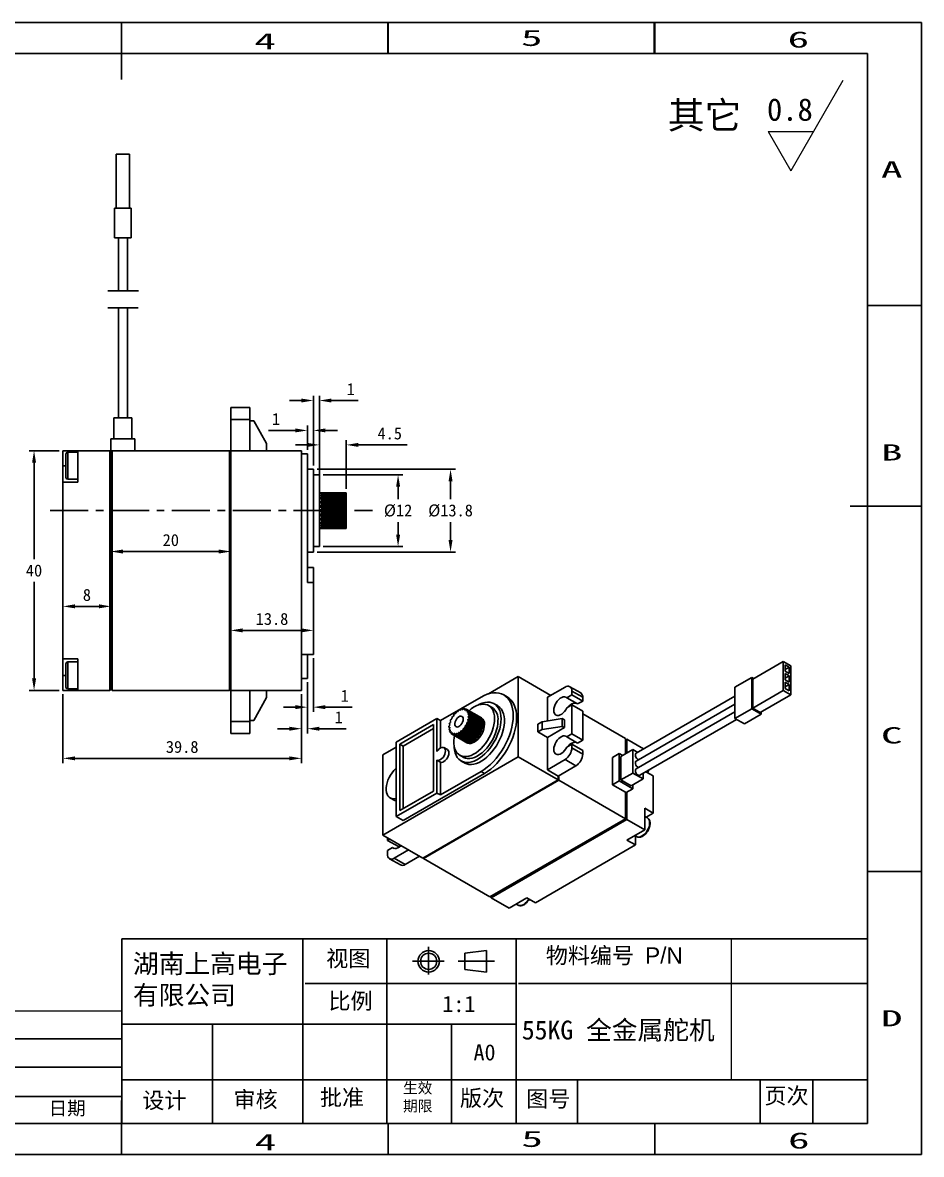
# Model space of a CAD drawing. Header units: millimetres. Extents: x 459 to 727, y 29 to 218.
# Drawn here: x 576.5 to 726.5, y 28.8 to 217.6 of the extents above; entities that cross this region are included whole.
import ezdxf
from ezdxf.enums import TextEntityAlignment as Align

# ---------------------------------------------------------------- set-up
doc = ezdxf.new("R2010")
doc.units = ezdxf.units.MM
doc.header["$PDSIZE"] = -1
doc.linetypes.add('ACAD_ISO04W100', pattern=[30.5, 24, -3, 0.5, -3])
doc.linetypes.add('CENTER', pattern=[10.16, 6.35, -1.27, 1.27, -1.27])
for name, color, linetype in [('中心线', 6, 'CENTER'), ('标注', 5, 'Continuous'), ('细实线', 5, 'Continuous')]:
    doc.layers.add(name, color=color, linetype=linetype)
doc.styles.add('style1', font='', dxfattribs={"height": 3.5})
doc.styles.get('style1').set_extended_font_data('FangSong_GB2312')
doc.dimstyles.new('副本 Standard', dxfattribs={"dimtxt": 2, "dimasz": 2, "dimexe": 0.8, "dimexo": 0.625, "dimgap": 0.9, "dimtad": 1, "dimtih": 1, "dimtoh": 1, "dimdsep": 46, "dimtxsty": 'Standard', "dimcen": 0.09, "dimclrd": 5, "dimclre": 5, "dimadec": 3, "dimazin": 2, "dimtfac": 1, "dimtdec": 4, "dimtofl": 0, "dimtmove": 0, "dimatfit": 3, "dimfxl": 0, "dimtolj": 1, "dimtzin": 0, "dimarcsym": 0})

# ---------------------------------------------------------------- blocks, each defined once
blk = doc.blocks.new('*D88')
at = {"layer": 'Defpoints', "color": 0}
for p in [(583.21, 146.2), (578.38, 106.2), (583.21, 106.2)]:
    blk.add_point(p, dxfattribs=at)
at = {"layer": '标注', "color": 5, "lineweight": -2}
for p, q in [((582.58, 146.2), (577.58, 146.2)), ((578.38, 144.2), (578.38, 128.1)), ((578.38, 108.2), (578.38, 124.3)), ((582.58, 106.2), (577.58, 106.2))]:
    blk.add_line(p, q, dxfattribs=at)
at = {"layer": '标注', "color": 5}
for points in [[(578.05, 144.2), (578.72, 144.2), (578.38, 146.2)], [(578.05, 108.2), (578.72, 108.2), (578.38, 106.2)]]:
    blk.add_solid(points, dxfattribs=at)
at = {"layer": '标注', "color": 0, "insert": (578.38, 126.2), "char_height": 2, "attachment_point": 5}
blk.add_mtext('\\A1;40', dxfattribs=at)
blk = doc.blocks.new('*D89')
at = {"layer": 'Defpoints', "color": 0}
for p in [(583.21, 106.2), (623.01, 106.2), (583.21, 94.87)]:
    blk.add_point(p, dxfattribs=at)
at = {"layer": '标注', "color": 5, "lineweight": -2}
for p, q in [((583.21, 105.58), (583.21, 94.07)), ((623.01, 105.58), (623.01, 94.07)), ((621.01, 94.87), (585.21, 94.87))]:
    blk.add_line(p, q, dxfattribs=at)
at = {"layer": '标注', "color": 5}
for points in [[(585.21, 95.2), (585.21, 94.54), (583.21, 94.87)], [(621.01, 95.2), (621.01, 94.54), (623.01, 94.87)]]:
    blk.add_solid(points, dxfattribs=at)
at = {"layer": '标注', "color": 0, "insert": (603.11, 96.77), "char_height": 2, "attachment_point": 5}
blk.add_mtext('\\A1;39.8', dxfattribs=at)
blk = doc.blocks.new('*D90')
at = {"layer": 'Defpoints', "color": 0}
for p in [(624.01, 108.2), (623.01, 106.2), (623.01, 99.82)]:
    blk.add_point(p, dxfattribs=at)
at = {"layer": '标注', "color": 5, "lineweight": -2}
for p, q in [((624.01, 107.58), (624.01, 99.02)), ((623.01, 105.58), (623.01, 99.02)), ((621.01, 99.82), (619.01, 99.82)), ((626.01, 99.82), (630.47, 99.82))]:
    blk.add_line(p, q, dxfattribs=at)
at = {"layer": '标注', "color": 5}
for points in [[(621.01, 100.15), (621.01, 99.48), (623.01, 99.82)], [(626.01, 100.15), (626.01, 99.48), (624.01, 99.82)]]:
    blk.add_solid(points, dxfattribs=at)
at = {"layer": '标注', "color": 0, "insert": (629.24, 101.72), "char_height": 2, "attachment_point": 5}
blk.add_mtext('\\A1;1', dxfattribs=at)
blk = doc.blocks.new('*D91')
at = {"layer": 'Defpoints', "color": 0}
for p in [(625.01, 112.2), (624.01, 108.2), (624.01, 103.41)]:
    blk.add_point(p, dxfattribs=at)
at = {"layer": '标注', "color": 5, "lineweight": -2}
for p, q in [((625.01, 111.58), (625.01, 102.61)), ((624.01, 107.58), (624.01, 102.61)), ((622.01, 103.41), (620.01, 103.41)), ((627.01, 103.41), (631.47, 103.41))]:
    blk.add_line(p, q, dxfattribs=at)
at = {"layer": '标注', "color": 5}
for points in [[(622.01, 103.75), (622.01, 103.08), (624.01, 103.41)], [(627.01, 103.75), (627.01, 103.08), (625.01, 103.41)]]:
    blk.add_solid(points, dxfattribs=at)
at = {"layer": '标注', "color": 0, "insert": (630.24, 105.31), "char_height": 2, "attachment_point": 5}
blk.add_mtext('\\A1;1', dxfattribs=at)
blk = doc.blocks.new('*D92')
at = {"layer": 'Defpoints', "color": 0}
for p in [(625.01, 143.1), (625.01, 129.3), (647.91, 129.3)]:
    blk.add_point(p, dxfattribs=at)
at = {"layer": '标注', "color": 5, "lineweight": -2}
for p, q in [((625.63, 143.1), (648.71, 143.1)), ((647.91, 141.1), (647.91, 138.1)), ((647.91, 131.3), (647.91, 134.3)), ((625.63, 129.3), (648.71, 129.3))]:
    blk.add_line(p, q, dxfattribs=at)
at = {"layer": '标注', "color": 5}
for points in [[(647.58, 141.1), (648.24, 141.1), (647.91, 143.1)], [(647.58, 131.3), (648.24, 131.3), (647.91, 129.3)]]:
    blk.add_solid(points, dxfattribs=at)
at = {"layer": '标注', "color": 0, "insert": (647.91, 136.2), "char_height": 2, "attachment_point": 5}
blk.add_mtext('\\A1;%%C13.8', dxfattribs=at)
blk = doc.blocks.new('*D93')
at = {"layer": 'Defpoints', "color": 0}
for p in [(626.01, 142.2), (626.01, 130.2), (639.15, 130.2)]:
    blk.add_point(p, dxfattribs=at)
at = {"layer": '标注', "color": 5, "lineweight": -2}
for p, q in [((626.63, 142.2), (639.95, 142.2)), ((639.15, 140.2), (639.15, 138.1)), ((639.15, 132.2), (639.15, 134.3)), ((626.63, 130.2), (639.95, 130.2))]:
    blk.add_line(p, q, dxfattribs=at)
at = {"layer": '标注', "color": 5}
for points in [[(638.82, 140.2), (639.49, 140.2), (639.15, 142.2)], [(638.82, 132.2), (639.49, 132.2), (639.15, 130.2)]]:
    blk.add_solid(points, dxfattribs=at)
at = {"layer": '标注', "color": 0, "insert": (639.15, 136.2), "char_height": 2, "attachment_point": 5}
blk.add_mtext('\\A1;%%C12', dxfattribs=at)
blk = doc.blocks.new('*D94')
at = {"layer": 'Defpoints', "color": 0}
for p in [(624.01, 149.59), (624.01, 145.7), (625.01, 143.1)]:
    blk.add_point(p, dxfattribs=at)
at = {"layer": '标注', "color": 5, "lineweight": -2}
for p, q in [((622.01, 149.59), (617.54, 149.59)), ((624.01, 146.33), (624.01, 150.39)), ((625.01, 143.73), (625.01, 150.39)), ((627.01, 149.59), (629.01, 149.59))]:
    blk.add_line(p, q, dxfattribs=at)
at = {"layer": '标注', "color": 5}
for points in [[(622.01, 149.92), (622.01, 149.26), (624.01, 149.59)], [(627.01, 149.92), (627.01, 149.26), (625.01, 149.59)]]:
    blk.add_solid(points, dxfattribs=at)
at = {"layer": '标注', "color": 0, "insert": (618.77, 151.49), "char_height": 2, "attachment_point": 5}
blk.add_mtext('\\A1;1', dxfattribs=at)
blk = doc.blocks.new('*D95')
at = {"layer": 'Defpoints', "color": 0}
for p in [(625.01, 154.58), (625.01, 143.1), (626.01, 142.2)]:
    blk.add_point(p, dxfattribs=at)
at = {"layer": '标注', "color": 5, "lineweight": -2}
for p, q in [((625.01, 143.73), (625.01, 155.38)), ((626.01, 142.83), (626.01, 155.38)), ((623.01, 154.58), (621.01, 154.58)), ((628.01, 154.58), (632.47, 154.58))]:
    blk.add_line(p, q, dxfattribs=at)
at = {"layer": '标注', "color": 5}
for points in [[(623.01, 154.91), (623.01, 154.25), (625.01, 154.58)], [(628.01, 154.91), (628.01, 154.25), (626.01, 154.58)]]:
    blk.add_solid(points, dxfattribs=at)
at = {"layer": '标注', "color": 0, "insert": (631.24, 156.48), "char_height": 2, "attachment_point": 5}
blk.add_mtext('\\A1;1', dxfattribs=at)
blk = doc.blocks.new('*D96')
at = {"layer": 'Defpoints', "color": 0}
for p in [(626.01, 147.18), (626.01, 139.2), (630.51, 139.2)]:
    blk.add_point(p, dxfattribs=at)
at = {"layer": '标注', "color": 5, "lineweight": -2}
for p, q in [((626.01, 139.83), (626.01, 147.98)), ((630.51, 139.83), (630.51, 147.98)), ((624.01, 147.18), (622.01, 147.18)), ((632.51, 147.18), (640.66, 147.18))]:
    blk.add_line(p, q, dxfattribs=at)
at = {"layer": '标注', "color": 5}
for points in [[(624.01, 147.51), (624.01, 146.84), (626.01, 147.18)], [(632.51, 147.51), (632.51, 146.84), (630.51, 147.18)]]:
    blk.add_solid(points, dxfattribs=at)
at = {"layer": '标注', "color": 0, "insert": (637.76, 149.08), "char_height": 2, "attachment_point": 5}
blk.add_mtext('\\A1;4.5', dxfattribs=at)
blk = doc.blocks.new('*D97')
at = {"layer": 'Defpoints', "color": 0}
for p in [(583.21, 120.89), (591.21, 120.89), (591.21, 120.23)]:
    blk.add_point(p, dxfattribs=at)
at = {"layer": '标注', "color": 5, "lineweight": -2}
for p, q in [((583.21, 120.26), (583.21, 119.43)), ((585.21, 120.23), (589.21, 120.23)), ((591.21, 120.26), (591.21, 119.43))]:
    blk.add_line(p, q, dxfattribs=at)
at = {"layer": '标注', "color": 5}
for points in [[(585.21, 120.57), (585.21, 119.9), (583.21, 120.23)], [(589.21, 120.57), (589.21, 119.9), (591.21, 120.23)]]:
    blk.add_solid(points, dxfattribs=at)
at = {"layer": '标注', "color": 0, "insert": (587.21, 122.13), "char_height": 2, "attachment_point": 5}
blk.add_mtext('\\A1;8', dxfattribs=at)
blk = doc.blocks.new('*D98')
at = {"layer": 'Defpoints', "color": 0}
for p in [(591.21, 131), (611.21, 131), (611.21, 129.38)]:
    blk.add_point(p, dxfattribs=at)
at = {"layer": '标注', "color": 5, "lineweight": -2}
for p, q in [((591.21, 130.38), (591.21, 128.58)), ((611.21, 130.38), (611.21, 128.58)), ((593.21, 129.38), (609.21, 129.38))]:
    blk.add_line(p, q, dxfattribs=at)
at = {"layer": '标注', "color": 5}
for points in [[(593.21, 129.72), (593.21, 129.05), (591.21, 129.38)], [(609.21, 129.72), (609.21, 129.05), (611.21, 129.38)]]:
    blk.add_solid(points, dxfattribs=at)
at = {"layer": '标注', "color": 0, "insert": (601.21, 131.28), "char_height": 2, "attachment_point": 5}
blk.add_mtext('\\A1;20', dxfattribs=at)
blk = doc.blocks.new('*D99')
at = {"layer": 'Defpoints', "color": 0}
for p in [(611.21, 119.49), (625.01, 119.49), (611.21, 116.22)]:
    blk.add_point(p, dxfattribs=at)
at = {"layer": '标注', "color": 5, "lineweight": -2}
for p, q in [((611.21, 118.87), (611.21, 115.42)), ((625.01, 118.87), (625.01, 115.42)), ((623.01, 116.22), (613.21, 116.22))]:
    blk.add_line(p, q, dxfattribs=at)
at = {"layer": '标注', "color": 5}
for points in [[(613.21, 116.56), (613.21, 115.89), (611.21, 116.22)], [(623.01, 116.56), (623.01, 115.89), (625.01, 116.22)]]:
    blk.add_solid(points, dxfattribs=at)
at = {"layer": '标注', "color": 0, "insert": (618.11, 118.12), "char_height": 2, "attachment_point": 5}
blk.add_mtext('\\A1;13.8', dxfattribs=at)

msp = doc.modelspace()

# ---------------------------------------------------------------- linework, layer by layer
at = {"color": 5, "linetype": 'Continuous'}
for p, q in [((459.429, 217.635), (726.51, 217.635)), ((592.97, 217.635), (592.97, 208.152)), ((637.414, 212.502), (637.414, 217.635)), ((637.483, 217.635), (637.483, 212.502)), ((681.928, 212.502), (681.928, 217.635)), ((681.997, 217.635), (681.997, 212.502)), ((726.51, 28.79), (726.51, 217.635)), ((726.51, 170.424), (717.518, 170.424)), ((726.51, 136.968), (714.65, 136.968)), ((726.51, 76.001), (717.518, 76.001)), ((593.039, 64.761), (631.697, 64.761)), ((623.254, 64.761), (623.254, 33.923)), ((631.697, 64.761), (717.518, 64.761)), ((637.282, 64.761), (637.282, 33.923)), ((658.865, 64.761), (658.865, 58.962)), ((658.865, 59.365), (658.865, 48.76)), ((623.635, 57.301), (658.865, 57.301)), ((659.245, 57.301), (717.518, 57.301)), ((593.039, 50.512), (658.865, 50.512)), ((608.146, 50.512), (608.146, 33.923)), ((648.074, 50.512), (648.074, 33.923)), ((465.905, 48.066), (592.927, 48.066)), ((658.865, 48.76), (658.865, 33.923)), ((465.905, 43.352), (592.927, 43.352)), ((593.039, 41.224), (717.518, 41.224)), ((669.091, 41.224), (669.091, 33.923)), ((699.587, 41.224), (699.587, 33.923)), ((708.402, 41.224), (708.402, 33.923)), ((466.016, 38.466), (592.927, 38.466)), ((592.97, 28.79), (592.97, 37.783)), ((637.483, 28.79), (637.483, 33.923)), ((681.997, 28.79), (681.997, 33.923)), ((459.429, 28.79), (726.51, 28.79))]:
    msp.add_line(p, q, dxfattribs=at)
at = {"color": 7, "linetype": 'Continuous'}
for p, q in [((466.016, 212.502), (717.518, 212.502)), ((717.518, 37.783), (717.518, 212.502)), ((593.039, 64.761), (593.039, 33.923)), ((717.518, 64.761), (717.518, 33.923)), ((717.518, 64.761), (717.518, 33.923)), ((650.292, 62.356), (653.905, 62.797)), ((650.292, 62.356), (653.905, 62.797)), ((650.292, 59.658), (650.292, 62.356)), ((653.905, 59.208), (653.905, 62.797)), ((650.292, 59.658), (653.905, 59.208)), ((466.016, 33.923), (717.518, 33.923))]:
    msp.add_line(p, q, dxfattribs=at)
at = {"color": 7, "linetype": 'Continuous', "lineweight": 25}
for p, q in [((592.106, 195.701), (592.106, 186.701)), ((594.306, 195.701), (592.106, 195.701)), ((594.306, 195.701), (594.306, 186.701)), ((591.806, 186.701), (591.806, 181.701)), ((594.606, 186.701), (591.806, 186.701)), ((594.606, 186.701), (594.606, 181.701)), ((594.606, 181.701), (591.806, 181.701)), ((592.456, 172.872), (592.456, 181.701)), ((593.956, 181.701), (593.956, 172.872)), ((592.456, 151.701), (592.456, 170.019)), ((593.956, 170.019), (593.956, 151.701)), ((614.406, 153.401), (611.206, 153.401)), ((611.206, 153.401), (611.206, 151.401)), ((614.406, 151.401), (614.406, 153.401)), ((594.706, 151.701), (591.706, 151.701)), ((591.706, 151.701), (591.706, 148.201)), ((594.706, 151.701), (594.706, 148.201)), ((611.206, 151.401), (614.406, 151.401)), ((611.206, 146.201), (611.206, 151.401)), ((614.406, 146.201), (614.406, 151.401)), ((615.062, 151.201), (614.406, 151.201)), ((617.206, 147.394), (615.062, 151.201)), ((595.206, 148.201), (591.206, 148.201)), ((591.206, 148.201), (591.206, 146.201)), ((595.206, 148.201), (595.206, 146.201)), ((617.206, 146.201), (617.206, 147.394)), ((585.706, 146.201), (583.206, 146.201)), ((583.206, 143.701), (583.206, 146.201)), ((583.706, 145.651), (583.706, 141.751)), ((584.006, 145.951), (585.706, 145.951)), ((591.006, 146.201), (585.706, 146.201)), ((585.706, 146.201), (585.706, 140.951)), ((591.006, 146.201), (591.006, 106.201)), ((591.206, 146.001), (591.006, 146.201)), ((591.206, 146.001), (591.406, 146.201)), ((591.406, 146.201), (591.206, 146.201)), ((591.206, 106.401), (591.206, 146.001)), ((591.406, 106.201), (591.406, 146.201)), ((611.006, 146.201), (591.406, 146.201)), ((611.006, 146.201), (611.006, 106.201)), ((611.206, 146.001), (611.006, 146.201)), ((623.006, 146.201), (611.206, 146.201)), ((611.206, 106.201), (611.206, 146.201)), ((623.006, 106.201), (623.006, 146.201)), ((623.006, 145.701), (624.006, 145.701)), ((624.006, 136.201), (624.006, 145.701)), ((583.206, 140.951), (583.206, 143.701)), ((624.006, 143.101), (625.006, 143.101)), ((625.006, 129.301), (625.006, 143.101)), ((625.006, 142.201), (626.006, 142.201)), ((626.006, 130.201), (626.006, 142.201)), ((585.706, 140.951), (583.206, 140.951)), ((583.206, 111.451), (583.206, 140.951)), ((585.706, 141.451), (584.006, 141.451)), ((626.006, 139.201), (626.306, 139.201)), ((626.306, 139.168), (626.306, 139.201)), ((626.306, 139.2), (630.506, 139.2)), ((626.306, 139.168), (630.506, 139.168)), ((626.306, 138.964), (626.306, 139.123)), ((626.306, 139.123), (630.506, 139.123)), ((626.306, 138.964), (630.506, 138.964)), ((626.306, 138.587), (626.306, 138.862)), ((626.306, 138.862), (630.506, 138.862)), ((626.306, 138.587), (630.506, 138.587)), ((626.306, 138.06), (626.306, 138.434)), ((626.306, 138.434), (630.506, 138.434)), ((626.306, 138.159), (630.506, 138.159)), ((626.306, 138.06), (630.506, 138.06)), ((626.306, 137.416), (626.306, 137.866)), ((626.306, 137.866), (630.506, 137.866)), ((630.506, 139.2), (630.506, 139.168)), ((630.506, 139.123), (630.506, 139.168)), ((630.506, 139.123), (630.506, 138.964)), ((630.506, 138.862), (630.506, 138.964)), ((630.506, 138.862), (630.506, 138.587)), ((630.506, 138.434), (630.506, 138.587)), ((630.506, 138.434), (630.506, 138.159)), ((630.506, 138.159), (630.506, 138.06)), ((630.506, 137.866), (630.506, 138.06)), ((630.506, 137.866), (630.506, 137.617)), ((623.006, 136.201), (624.006, 136.201)), ((624.006, 124.201), (624.006, 136.201)), ((626.306, 137.617), (630.506, 137.617)), ((626.306, 137.433), (630.506, 137.433)), ((626.306, 137.416), (630.506, 137.416)), ((626.306, 136.696), (626.306, 137.193)), ((626.306, 137.193), (630.506, 137.193)), ((626.306, 136.986), (630.506, 136.986)), ((626.306, 136.782), (630.506, 136.782)), ((626.306, 136.696), (630.506, 136.696)), ((626.306, 135.944), (626.306, 136.458)), ((626.306, 136.458), (630.506, 136.458)), ((626.306, 136.306), (630.506, 136.306)), ((626.306, 136.096), (630.506, 136.096)), ((630.506, 137.617), (630.506, 137.433)), ((630.506, 137.433), (630.506, 137.416)), ((630.506, 137.193), (630.506, 137.416)), ((630.506, 137.193), (630.506, 136.986)), ((630.506, 136.986), (630.506, 136.782)), ((630.506, 136.782), (630.506, 136.696)), ((630.506, 136.458), (630.506, 136.696)), ((630.506, 136.458), (630.506, 136.306)), ((630.506, 136.306), (630.506, 136.096)), ((630.506, 136.096), (630.506, 135.944)), ((626.306, 135.944), (630.506, 135.944)), ((626.306, 135.209), (626.306, 135.706)), ((626.306, 135.706), (630.506, 135.706)), ((626.306, 135.62), (630.506, 135.62)), ((626.306, 135.416), (630.506, 135.416)), ((626.306, 135.209), (630.506, 135.209)), ((626.306, 134.536), (626.306, 134.986)), ((626.306, 134.986), (630.506, 134.986)), ((626.306, 134.969), (630.506, 134.969)), ((626.306, 134.785), (630.506, 134.785)), ((626.306, 134.536), (630.506, 134.536)), ((626.306, 133.968), (626.306, 134.342)), ((626.306, 134.342), (630.506, 134.342)), ((626.306, 134.243), (630.506, 134.243)), ((630.506, 135.706), (630.506, 135.944)), ((630.506, 135.706), (630.506, 135.62)), ((630.506, 135.62), (630.506, 135.416)), ((630.506, 135.416), (630.506, 135.209)), ((630.506, 134.986), (630.506, 135.209)), ((630.506, 134.986), (630.506, 134.969)), ((630.506, 134.969), (630.506, 134.785)), ((630.506, 134.785), (630.506, 134.536)), ((630.506, 134.342), (630.506, 134.536)), ((630.506, 134.342), (630.506, 134.243)), ((630.506, 134.243), (630.506, 133.968)), ((626.306, 133.201), (626.006, 133.201)), ((626.306, 133.968), (630.506, 133.968)), ((626.306, 133.54), (626.306, 133.815)), ((626.306, 133.815), (630.506, 133.815)), ((626.306, 133.54), (630.506, 133.54)), ((626.306, 133.279), (626.306, 133.438)), ((626.306, 133.438), (630.506, 133.438)), ((626.306, 133.279), (630.506, 133.279)), ((626.306, 133.201), (626.306, 133.234)), ((626.306, 133.234), (630.506, 133.234)), ((626.306, 133.202), (630.506, 133.202)), ((630.506, 133.815), (630.506, 133.968)), ((630.506, 133.815), (630.506, 133.54)), ((630.506, 133.438), (630.506, 133.54)), ((630.506, 133.438), (630.506, 133.279)), ((630.506, 133.234), (630.506, 133.279)), ((630.506, 133.234), (630.506, 133.202)), ((625.006, 129.301), (624.006, 129.301)), ((626.006, 130.201), (625.006, 130.201)), ((624.006, 126.701), (625.006, 126.701)), ((625.006, 124.201), (625.006, 126.701)), ((625.006, 124.201), (624.006, 124.201)), ((625.006, 112.201), (625.006, 124.201)), ((585.706, 111.451), (583.206, 111.451)), ((583.206, 108.701), (583.206, 111.451)), ((585.706, 111.451), (585.706, 106.201)), ((623.006, 112.201), (625.006, 112.201)), ((624.006, 108.201), (624.006, 112.201)), ((583.706, 110.651), (583.706, 106.751)), ((584.006, 110.951), (585.706, 110.951)), ((703.46, 111.03), (698.369, 108.091)), ((703.46, 111.03), (703.46, 106.196)), ((704.705, 110.312), (703.46, 111.03)), ((704.422, 110.083), (703.749, 110.472)), ((703.749, 110.472), (703.749, 109.426)), ((704.422, 110.083), (703.749, 109.694)), ((704.422, 109.038), (704.422, 110.083)), ((704.705, 105.478), (704.705, 110.312)), ((583.206, 106.201), (583.206, 108.701)), ((624.006, 108.201), (623.006, 108.201)), ((659.224, 108.516), (654.225, 105.631)), ((659.224, 108.516), (664.654, 105.381)), ((659.224, 95.125), (659.224, 108.516)), ((698.199, 108.385), (695.371, 106.752)), ((698.539, 108.189), (698.199, 108.385)), ((698.199, 108.385), (698.199, 103.159)), ((698.369, 108.091), (698.369, 103.257)), ((703.749, 109.426), (704.422, 109.038)), ((704.422, 108.646), (703.749, 109.034)), ((703.749, 109.034), (703.749, 107.989)), ((704.422, 108.646), (703.749, 108.257)), ((703.749, 107.989), (704.422, 107.601)), ((704.422, 107.601), (704.422, 108.646)), ((585.706, 106.201), (583.206, 106.201)), ((585.706, 106.451), (584.006, 106.451)), ((591.006, 106.201), (585.706, 106.201)), ((591.006, 106.201), (591.206, 106.401)), ((591.206, 106.401), (591.406, 106.201)), ((611.006, 106.201), (591.406, 106.201)), ((611.206, 106.401), (611.006, 106.201)), ((623.006, 106.201), (611.206, 106.201)), ((611.206, 101.001), (611.206, 106.201)), ((614.406, 101.001), (614.406, 106.201)), ((617.206, 105.008), (617.206, 106.201)), ((667.03, 106.753), (664.089, 105.054)), ((669.64, 105.787), (667.83, 106.832)), ((668.161, 105.479), (668.161, 106.099)), ((669.972, 105.054), (668.161, 106.099)), ((695.371, 106.752), (695.371, 101.526)), ((703.46, 106.196), (698.369, 103.257)), ((703.46, 106.196), (704.705, 105.478)), ((704.422, 107.209), (703.749, 107.597)), ((703.749, 107.597), (703.749, 106.552)), ((704.422, 107.209), (703.749, 106.82)), ((703.749, 106.552), (704.422, 106.163)), ((704.422, 106.163), (704.422, 107.209)), ((615.062, 101.201), (617.206, 105.008)), ((653.001, 105.087), (646.213, 101.168)), ((655.761, 103.662), (655.195, 103.989)), ((657.367, 105.137), (656.801, 105.463)), ((664.089, 105.054), (664.089, 101.116)), ((667.32, 104.993), (668.161, 105.479)), ((667.32, 104.993), (669.13, 103.948)), ((668.161, 105.479), (669.972, 104.434)), ((669.13, 103.948), (669.972, 104.434)), ((669.972, 104.434), (669.972, 105.054)), ((695.371, 105.224), (678.892, 95.711)), ((695.371, 103.918), (678.892, 94.405)), ((704.705, 105.478), (699.614, 102.539)), ((648.459, 101.997), (648.448, 102.176)), ((648.567, 102.321), (648.697, 102.285)), ((648.807, 102.4), (648.837, 102.6)), ((649.09, 102.645), (648.968, 102.715)), ((648.968, 102.715), (649.07, 102.63)), ((649.188, 102.715), (649.256, 102.923)), ((649.548, 102.911), (649.392, 103.001)), ((649.392, 103.001), (649.46, 102.872)), ((649.578, 102.923), (649.68, 103.126)), ((649.988, 103.061), (649.812, 103.163)), ((649.812, 103.163), (649.841, 102.997)), ((649.952, 103.01), (650.082, 103.195)), ((650.201, 103.188), (650.19, 102.996)), ((650.39, 103.079), (650.201, 103.188)), ((650.286, 102.971), (650.435, 103.127)), ((650.534, 103.077), (650.484, 102.871)), ((650.574, 102.819), (650.484, 102.871)), ((653.07, 101.613), (650.524, 103.083)), ((652.91, 101.705), (650.534, 103.077)), ((650.56, 102.809), (650.72, 102.925)), ((650.792, 102.835), (650.705, 102.628)), ((650.821, 102.561), (650.705, 102.628)), ((653.095, 101.553), (650.72, 102.925)), ((650.756, 102.533), (650.916, 102.603)), ((653.168, 101.463), (650.792, 102.835)), ((650.958, 102.478), (650.84, 102.283)), ((653.216, 100.911), (650.84, 102.283)), ((650.862, 102.161), (651.012, 102.18)), ((651.021, 102.028), (650.879, 101.858)), ((653.292, 101.231), (650.916, 102.603)), ((653.334, 101.106), (650.958, 102.478)), ((653.388, 100.808), (651.012, 102.18)), ((653.397, 100.657), (651.021, 102.028)), ((654.835, 103.365), (654.27, 103.692)), ((668.161, 103.78), (667.32, 103.294)), ((667.731, 103.605), (667.794, 103.568)), ((668.161, 98.946), (668.161, 103.78)), ((668.161, 103.78), (669.972, 102.735)), ((669.972, 97.901), (669.972, 102.735)), ((669.972, 102.311), (677.099, 98.197)), ((695.371, 102.611), (678.892, 93.098)), ((698.199, 103.159), (695.371, 101.526)), ((699.783, 102.245), (696.955, 100.612)), ((698.199, 103.159), (699.783, 102.245)), ((698.369, 103.257), (699.614, 102.539)), ((699.783, 102.245), (699.783, 102.637)), ((614.406, 101.001), (611.206, 101.001)), ((611.206, 101.001), (611.206, 99.001)), ((615.062, 101.201), (614.406, 101.201)), ((614.406, 99.001), (614.406, 101.001)), ((645.647, 101.495), (638.859, 97.576)), ((645.082, 100.515), (639.425, 97.25)), ((645.082, 89.41), (645.082, 100.515)), ((645.647, 96.02), (645.647, 101.495)), ((645.647, 101.495), (646.213, 101.168)), ((646.213, 96.596), (646.213, 101.168)), ((647.636, 100.231), (647.786, 100.385)), ((647.807, 100.524), (647.69, 100.592)), ((647.808, 100.533), (647.69, 100.592)), ((647.732, 100.765), (647.892, 100.88)), ((647.943, 101.033), (647.856, 101.14)), ((647.929, 101.314), (648.088, 101.382)), ((648.164, 101.532), (648.114, 101.679)), ((648.213, 101.844), (648.362, 101.861)), ((650.345, 100.238), (650.376, 100.073)), ((652.721, 98.866), (650.345, 100.238)), ((650.587, 100.425), (650.432, 100.382)), ((652.808, 99.01), (650.432, 100.382)), ((652.963, 99.053), (650.587, 100.425)), ((650.605, 100.723), (650.674, 100.596)), ((652.981, 99.352), (650.605, 100.723)), ((650.83, 100.968), (650.669, 100.876)), ((653.044, 99.505), (650.669, 100.876)), ((653.05, 99.224), (650.674, 100.596)), ((650.784, 101.227), (650.887, 101.144)), ((653.16, 99.855), (650.784, 101.227)), ((650.977, 101.514), (650.821, 101.379)), ((653.197, 100.007), (650.821, 101.379)), ((653.205, 99.597), (650.83, 100.968)), ((650.872, 101.716), (651.003, 101.683)), ((653.255, 100.486), (650.879, 101.858)), ((653.263, 99.772), (650.887, 101.144)), ((653.353, 100.143), (650.977, 101.514)), ((653.378, 100.312), (651.003, 101.683)), ((652.91, 101.705), (652.901, 101.666)), ((653.168, 101.463), (653.114, 101.334)), ((653.353, 100.143), (653.197, 100.007)), ((653.334, 101.106), (653.216, 100.911)), ((653.397, 100.657), (653.255, 100.486)), ((663.18, 100.969), (662.505, 100.58)), ((662.505, 100.58), (662.505, 99.273)), ((663.18, 100.969), (666.546, 101.513)), ((663.18, 99.663), (663.18, 100.969)), ((663.18, 99.663), (666.546, 100.206)), ((666.546, 101.513), (666.546, 100.206)), ((666.546, 101.513), (666.917, 101.298)), ((666.546, 100.206), (666.917, 99.992)), ((666.917, 99.992), (666.917, 101.298)), ((679.492, 92.059), (695.631, 101.376)), ((695.371, 101.526), (696.955, 100.612)), ((611.206, 99.001), (614.406, 99.001)), ((645.082, 99.862), (639.99, 96.923)), ((647.772, 99.986), (647.628, 100.069)), ((647.769, 100.062), (647.628, 100.069)), ((647.646, 99.745), (647.776, 99.929)), ((647.827, 99.651), (647.671, 99.606)), ((647.846, 99.505), (647.671, 99.606)), ((647.761, 99.339), (647.864, 99.541)), ((647.98, 99.324), (647.819, 99.23)), ((648.003, 99.124), (647.819, 99.23)), ((647.974, 99.037), (648.044, 99.245)), ((648.217, 99.103), (648.061, 98.966)), ((650.437, 97.595), (648.061, 98.966)), ((648.303, 99.054), (648.217, 99.103)), ((648.273, 98.859), (648.303, 99.059)), ((650.648, 97.487), (648.273, 98.859)), ((648.523, 99.002), (648.382, 98.83)), ((650.758, 97.459), (648.382, 98.83)), ((648.63, 98.94), (648.523, 99.002)), ((648.637, 98.816), (648.627, 98.996)), ((651.013, 97.444), (648.637, 98.816)), ((648.88, 99.026), (648.763, 98.831)), ((651.139, 97.459), (648.763, 98.831)), ((649.036, 98.936), (648.88, 99.026)), ((649.044, 98.91), (648.995, 99.058)), ((651.42, 97.538), (649.044, 98.91)), ((649.265, 99.175), (649.179, 98.968)), ((651.555, 97.596), (649.179, 98.968)), ((651.641, 97.803), (649.265, 99.175)), ((649.469, 99.135), (649.384, 99.243)), ((651.845, 97.764), (649.469, 99.135)), ((649.653, 99.438), (649.604, 99.233)), ((651.98, 97.861), (649.604, 99.233)), ((652.029, 98.067), (649.653, 99.438)), ((649.885, 99.479), (649.768, 99.539)), ((652.144, 98.167), (649.768, 99.539)), ((652.261, 98.107), (649.885, 99.479)), ((650.021, 99.8), (650.012, 99.609)), ((652.387, 98.238), (650.012, 99.609)), ((652.397, 98.429), (650.021, 99.8)), ((650.266, 99.918), (650.125, 99.927)), ((652.501, 98.555), (650.125, 99.927)), ((652.642, 98.546), (650.266, 99.918)), ((652.752, 98.702), (650.376, 100.073)), ((652.397, 98.429), (652.387, 98.238)), ((652.642, 98.546), (652.501, 98.555)), ((652.721, 98.866), (652.752, 98.702)), ((652.963, 99.053), (652.808, 99.01)), ((652.981, 99.352), (653.05, 99.224)), ((653.205, 99.597), (653.044, 99.505)), ((653.16, 99.855), (653.263, 99.772)), ((662.505, 99.273), (663.18, 99.663)), ((662.505, 99.273), (664.089, 98.359)), ((664.089, 98.359), (666.917, 99.992)), ((664.089, 98.359), (664.089, 92.97)), ((667.32, 98.461), (668.161, 98.946)), ((667.32, 98.461), (669.13, 97.416)), ((668.161, 98.946), (669.972, 97.901)), ((638.859, 96.76), (636.596, 95.454)), ((638.859, 97.576), (638.859, 85.165)), ((639.425, 97.25), (639.425, 86.145)), ((639.425, 97.25), (639.99, 96.923)), ((639.99, 96.923), (639.99, 86.471)), ((647.379, 96.328), (646.813, 96.655)), ((650.447, 97.604), (650.437, 97.595)), ((650.5, 97.554), (650.67, 97.456)), ((650.832, 97.548), (650.758, 97.459)), ((651.246, 97.639), (651.139, 97.459)), ((651.641, 97.803), (651.555, 97.596)), ((652.029, 98.067), (651.98, 97.861)), ((652.261, 98.107), (652.144, 98.167)), ((668.161, 97.248), (667.32, 96.762)), ((668.161, 96.627), (668.161, 97.248)), ((668.161, 97.248), (669.972, 96.203)), ((668.161, 96.627), (669.972, 95.582)), ((669.13, 97.416), (669.972, 97.901)), ((678.344, 96.335), (676.364, 95.192)), ((677.099, 95.616), (677.099, 98.197)), ((677.099, 97.935), (677.326, 98.066)), ((677.099, 97.935), (677.326, 98.066)), ((677.326, 98.066), (677.326, 95.747)), ((677.326, 98.066), (680.149, 96.436)), ((678.344, 96.335), (678.344, 92.415)), ((679.158, 95.864), (678.344, 96.335)), ((636.596, 95.454), (636.596, 82.062)), ((636.596, 82.062), (659.224, 95.125)), ((645.647, 89.084), (645.647, 94.559)), ((645.647, 94.559), (646.213, 94.232)), ((649.47, 95.378), (650.036, 95.051)), ((649.676, 94.427), (650.241, 94.101)), ((659.224, 95.125), (665.899, 91.271)), ((664.089, 92.97), (667.03, 94.668)), ((668.84, 93.623), (667.03, 94.668)), ((669.972, 95.582), (669.972, 96.203)), ((676.081, 95.681), (674.95, 95.028)), ((674.95, 95.028), (674.95, 90.456)), ((676.647, 95.355), (676.081, 95.681)), ((676.081, 95.681), (676.081, 91.109)), ((676.364, 95.192), (676.364, 91.272)), ((646.213, 88.757), (646.213, 94.232)), ((646.213, 88.757), (653.001, 92.676)), ((653.567, 92.349), (653.001, 92.676)), ((664.089, 92.97), (665.899, 91.925)), ((665.899, 91.925), (668.84, 93.623)), ((680.5, 92.641), (681.738, 91.926)), ((639.99, 84.512), (653.567, 92.349)), ((643.271, 78.209), (665.899, 91.271)), ((666.012, 91.206), (643.384, 78.144)), ((665.899, 91.271), (665.899, 91.925)), ((665.899, 91.271), (666.012, 91.206)), ((666.012, 91.99), (666.012, 91.206)), ((666.012, 91.206), (677.099, 84.805)), ((676.081, 91.109), (674.95, 90.456)), ((676.081, 91.109), (678.344, 89.803)), ((678.344, 92.415), (676.364, 91.272)), ((676.364, 91.272), (678.061, 90.293)), ((680.041, 91.435), (678.061, 90.293)), ((678.344, 92.415), (680.041, 91.435)), ((680.041, 91.435), (680.041, 92.376)), ((681.738, 85.72), (681.738, 91.926)), ((638.859, 85.165), (645.647, 89.084)), ((639.425, 86.145), (645.082, 89.41)), ((645.647, 89.084), (646.213, 88.757)), ((674.95, 90.456), (677.099, 89.215)), ((677.099, 84.805), (677.099, 89.215)), ((677.099, 89.215), (677.212, 89.149)), ((678.344, 89.803), (677.212, 89.149)), ((677.326, 89.215), (677.326, 84.675)), ((678.344, 89.803), (678.344, 90.456)), ((637.825, 88.273), (638.39, 87.946)), ((639.99, 84.512), (638.859, 85.165)), ((680.324, 86.537), (681.738, 85.72)), ((680.324, 86.537), (680.324, 82.944)), ((680.771, 84.928), (680.324, 85.186)), ((680.568, 85.045), (681.738, 85.72)), ((654.472, 71.743), (677.099, 84.805)), ((677.326, 84.675), (654.698, 71.612)), ((677.099, 84.805), (677.326, 84.675)), ((677.326, 84.675), (680.324, 82.944)), ((636.596, 82.062), (643.271, 78.209)), ((637.388, 81.605), (637.388, 81.181)), ((637.388, 81.181), (637.755, 81.393)), ((680.324, 82.944), (677.354, 81.23)), ((677.354, 81.23), (678.768, 80.413)), ((678.665, 81.987), (678.971, 81.81)), ((678.768, 80.413), (678.768, 81.927)), ((637.388, 81.181), (639.198, 80.136)), ((638.23, 79.969), (637.388, 79.483)), ((637.388, 79.483), (637.388, 78.862)), ((638.23, 79.969), (638.463, 79.834)), ((638.52, 78.209), (640.895, 79.581)), ((639.198, 80.136), (639.565, 80.348)), ((662.08, 70.78), (678.768, 80.413)), ((637.72, 78.13), (639.53, 77.085)), ((638.52, 78.209), (640.33, 77.164)), ((640.33, 77.164), (642.706, 78.536)), ((643.384, 78.274), (643.384, 78.144)), ((643.384, 78.144), (654.472, 71.743)), ((654.698, 71.612), (654.698, 71.874)), ((654.698, 71.612), (657.696, 69.882)), ((660.666, 71.596), (657.696, 69.882)), ((658.866, 70.557), (659.172, 70.38)), ((660.666, 71.596), (662.08, 70.78))]:
    msp.add_line(p, q, dxfattribs=at)
at = {"color": 8, "linetype": 'Continuous', "lineweight": 25}
for p, q in [((584.006, 141.451), (584.006, 145.951)), ((583.706, 143.701), (583.206, 143.701)), ((584.006, 106.451), (584.006, 110.951)), ((583.706, 108.701), (583.206, 108.701))]:
    msp.add_line(p, q, dxfattribs=at)
at = {"color": 5, "lineweight": 13}
msp.add_line((694.835, 41.224), (694.835, 64.761), dxfattribs=at)
msp.add_line((533.854, 33.923), (592.577, 33.923))
at = {"color": 7, "linetype": 'Continuous', "lineweight": 25, "flags": 128}
for points in [[(653.001, 92.676), (653.528, 93.01), (654.05, 93.4), (654.561, 93.844), (655.058, 94.335), (655.534, 94.871), (655.987, 95.445), (656.41, 96.052), (656.801, 96.687), (657.155, 97.343), (657.469, 98.013), (657.741, 98.692), (657.966, 99.373), (658.144, 100.049), (658.272, 100.714), (658.349, 101.361), (658.375, 101.984), (658.349, 102.577), (658.272, 103.135), (658.144, 103.652), (657.966, 104.122), (657.741, 104.543), (657.469, 104.909), (657.155, 105.216), (656.801, 105.463), (656.41, 105.647), (655.987, 105.765), (655.534, 105.817), (655.058, 105.802), (654.561, 105.72), (654.05, 105.573), (653.528, 105.361), (653.001, 105.087)], [(655.264, 101.494), (655.238, 101.961), (655.161, 102.391), (655.035, 102.777), (654.86, 103.115), (654.64, 103.398), (654.378, 103.623), (654.078, 103.786), (653.745, 103.884), (653.383, 103.916), (652.998, 103.882), (652.596, 103.782), (652.183, 103.618), (651.765, 103.392), (651.349, 103.107), (650.991, 102.813)], [(656.339, 101.461), (656.313, 101.96), (656.237, 102.424), (656.112, 102.845), (655.938, 103.219), (655.719, 103.54), (655.457, 103.806), (655.156, 104.011), (654.819, 104.153), (654.451, 104.231), (654.057, 104.244), (653.642, 104.191), (653.211, 104.073), (652.769, 103.892), (652.488, 103.745)], [(653.567, 92.349), (654.094, 92.683), (654.615, 93.074), (655.127, 93.517), (655.623, 94.009), (656.1, 94.544), (656.552, 95.119), (656.976, 95.726), (657.367, 96.36), (657.721, 97.016), (658.035, 97.687), (658.306, 98.366), (658.532, 99.046), (658.709, 99.722), (658.838, 100.387), (658.915, 101.034), (658.941, 101.657), (658.915, 102.251), (658.838, 102.808), (658.709, 103.325), (658.532, 103.796), (658.306, 104.216), (658.035, 104.582), (657.721, 104.89), (657.367, 105.137), (657.367, 105.137)], [(667.32, 103.294), (667.148, 102.983), (666.941, 102.696), (666.709, 102.449), (666.461, 102.249), (666.209, 102.108), (665.963, 102.029), (665.734, 102.018), (665.531, 102.074), (665.364, 102.195), (665.238, 102.375), (665.161, 102.608), (665.135, 102.882), (665.161, 103.187), (665.238, 103.509), (665.364, 103.834), (665.531, 104.148), (665.734, 104.438), (665.963, 104.692), (666.209, 104.897), (666.461, 105.047), (666.709, 105.133), (666.941, 105.153), (667.148, 105.106), (667.32, 104.993)], [(650.241, 94.101), (650.281, 94.079), (650.618, 93.936), (650.986, 93.858), (651.38, 93.845), (651.795, 93.898), (652.226, 94.016), (652.667, 94.198), (653.113, 94.44), (653.557, 94.741), (653.993, 95.095), (654.417, 95.499), (654.823, 95.947), (655.204, 96.433), (655.557, 96.951), (655.877, 97.494), (656.159, 98.055), (656.4, 98.627), (656.596, 99.202), (656.746, 99.774), (656.847, 100.333), (656.898, 100.874), (656.898, 101.388), (656.847, 101.87), (656.746, 102.313), (656.596, 102.712), (656.4, 103.06), (656.159, 103.354), (655.877, 103.589), (655.761, 103.662)], [(648.592, 98.66), (648.533, 98.329), (648.482, 97.82), (648.482, 97.338), (648.533, 96.888), (648.635, 96.479), (648.786, 96.116), (648.984, 95.805), (649.225, 95.551), (649.507, 95.357), (649.824, 95.226), (650.173, 95.161), (650.547, 95.161), (650.941, 95.229), (651.349, 95.361), (651.765, 95.557), (652.183, 95.813), (652.596, 96.125), (652.998, 96.489), (653.383, 96.899), (653.745, 97.35), (654.078, 97.833), (654.378, 98.342), (654.64, 98.869), (654.86, 99.407), (655.035, 99.946), (655.161, 100.479), (655.238, 100.997), (655.264, 101.494), (655.264, 101.494)], [(648.533, 96.893), (648.539, 96.701), (648.589, 96.219), (648.69, 95.776), (648.84, 95.378), (649.037, 95.03), (649.278, 94.736), (649.56, 94.5), (649.879, 94.326), (650.232, 94.215), (650.614, 94.17), (651.019, 94.19), (651.443, 94.276), (651.88, 94.426), (652.324, 94.638), (652.769, 94.91), (653.211, 95.238), (653.642, 95.618), (654.057, 96.044), (654.451, 96.512), (654.819, 97.015), (655.156, 97.546), (655.457, 98.099), (655.719, 98.667), (655.938, 99.241), (656.112, 99.816), (656.237, 100.382), (656.313, 100.933), (656.339, 101.461)], [(650.031, 101.412), (650.005, 101.617), (649.928, 101.777), (649.807, 101.879), (649.649, 101.917), (649.468, 101.887), (649.276, 101.791), (649.087, 101.637), (648.916, 101.436), (648.776, 101.203), (648.676, 100.955), (648.624, 100.711), (648.624, 100.489), (648.676, 100.304), (648.776, 100.172), (648.916, 100.102), (649.087, 100.098), (649.276, 100.162), (649.468, 100.288), (649.649, 100.467), (649.807, 100.686), (649.928, 100.929), (650.005, 101.177), (650.031, 101.412)], [(650.036, 95.051), (650.073, 95.03), (650.39, 94.899), (650.738, 94.834), (651.112, 94.835), (651.507, 94.902), (651.915, 95.034), (652.331, 95.23), (652.749, 95.486), (653.162, 95.799), (653.563, 96.163), (653.948, 96.573), (654.31, 97.023), (654.644, 97.506), (654.944, 98.016), (655.206, 98.543), (655.426, 99.08), (655.6, 99.619), (655.727, 100.152), (655.804, 100.671), (655.83, 101.167)], [(650.67, 97.456), (650.779, 97.404), (651.021, 97.348), (651.289, 97.358), (651.575, 97.435), (651.87, 97.575), (652.164, 97.775), (652.45, 98.028), (652.718, 98.327), (652.961, 98.663), (653.17, 99.025), (653.339, 99.403), (653.464, 99.785), (653.541, 100.159), (653.567, 100.514)], [(667.32, 96.762), (667.148, 96.45), (666.941, 96.164), (666.709, 95.916), (666.461, 95.717), (666.209, 95.575), (665.963, 95.497), (665.734, 95.486), (665.531, 95.542), (665.364, 95.662), (665.238, 95.843), (665.161, 96.076), (665.135, 96.35), (665.161, 96.655), (665.238, 96.976), (665.364, 97.302), (665.531, 97.616), (665.734, 97.906), (665.963, 98.159), (666.209, 98.365), (666.461, 98.514), (666.709, 98.601), (666.941, 98.621), (667.148, 98.573), (667.32, 98.461)], [(645.647, 94.559), (645.826, 94.52), (646.029, 94.553), (646.244, 94.655), (646.458, 94.819), (646.655, 95.035), (646.824, 95.289), (646.953, 95.564), (647.034, 95.842), (647.061, 96.106), (647.034, 96.337), (646.953, 96.522), (646.824, 96.648), (646.655, 96.707), (646.458, 96.695), (646.244, 96.613), (646.029, 96.466), (645.826, 96.264), (645.647, 96.02)], [(646.213, 94.232), (646.391, 94.194), (646.595, 94.227), (646.81, 94.328), (647.023, 94.492), (647.221, 94.708), (647.39, 94.962), (647.519, 95.237), (647.6, 95.515), (647.627, 95.779), (647.6, 96.011), (647.519, 96.196), (647.39, 96.322), (647.379, 96.328)], [(678.892, 95.711), (678.867, 95.694), (678.794, 95.589), (678.768, 95.436), (678.794, 95.254), (678.867, 95.064), (678.98, 94.89), (679.119, 94.752), (679.266, 94.666), (679.319, 94.651)], [(638.859, 93.247), (638.758, 93.156), (638.443, 92.831), (638.15, 92.467), (637.886, 92.071), (637.656, 91.652), (637.465, 91.219), (637.318, 90.783), (637.219, 90.352), (637.168, 89.937), (637.168, 89.546), (637.219, 89.189), (637.318, 88.873), (637.465, 88.606), (637.656, 88.394), (637.886, 88.24), (638.15, 88.149), (638.443, 88.123), (638.758, 88.162), (638.859, 88.187)], [(678.892, 94.405), (678.867, 94.388), (678.794, 94.283), (678.768, 94.13), (678.794, 93.948), (678.867, 93.758), (678.98, 93.583), (679.119, 93.445), (679.266, 93.36), (679.319, 93.344)], [(678.892, 93.098), (678.867, 93.081), (678.794, 92.976), (678.768, 92.823), (678.794, 92.641), (678.867, 92.451), (678.98, 92.277), (679.119, 92.139), (679.266, 92.054), (679.404, 92.032), (679.492, 92.059)], [(639.629, 80.312), (639.586, 80.27), (639.34, 80.064), (639.088, 79.915), (638.841, 79.828), (638.609, 79.808), (638.402, 79.856), (638.23, 79.969)]]:
    msp.add_lwpolyline(points, dxfattribs=at)
at = {"color": 8, "linetype": 'Continuous', "lineweight": 25, "flags": 128}
for points in [[(680.698, 92.527), (680.837, 92.768), (680.884, 92.862)], [(678.971, 81.81), (679.092, 81.757), (679.311, 81.726), (679.552, 81.762), (679.807, 81.864), (680.064, 82.027), (680.313, 82.246), (680.544, 82.51), (680.748, 82.81), (680.916, 83.132), (681.041, 83.464), (681.118, 83.793), (681.144, 84.104)], [(659.172, 70.38), (659.195, 70.368), (659.399, 70.303), (659.63, 70.306), (659.879, 70.375), (660.137, 70.508), (660.391, 70.7), (660.633, 70.943), (660.851, 71.227), (660.972, 71.419)]]:
    msp.add_lwpolyline(points, dxfattribs=at)
at = {"color": 7, "linetype": 'Continuous'}
for radius in [1.799, 1.349]:
    msp.add_circle((644.261, 61.007), radius, dxfattribs=at)
at = {"color": 7, "linetype": 'Continuous', "lineweight": 25}
for centre, radius, start, end in [((584.006, 145.651), 0.3, 90, 180), ((584.006, 141.751), 0.3, 180, 270), ((584.006, 110.651), 0.3, 90, 180), ((584.006, 106.751), 0.3, 180, 270), ((667.472, 106.211), 0.699, 350.78596, 129.20329), ((669.188, 105.141), 0.789, 353.70115, 54.98667), ((668.76, 102.7), 1.389, 84.36755, 147.26557), ((651.446, 99.786), 3.716, 143.48735, 146.06243), ((651.465, 99.808), 3.836, 139.08115, 141.87372), ((651.069, 100.102), 3.224, 134.55585, 137.38664), ((650.959, 100.304), 3.126, 129.54601, 132.74665), ((650.577, 100.67), 2.472, 124.18349, 127.56302), ((650.454, 101.004), 2.262, 118.01152, 121.98311), ((650.192, 101.338), 1.699, 111.16612, 115.50531), ((650.15, 101.705), 1.496, 103.06882, 108.30013), ((650.028, 101.906), 1.107, 93.95959, 99.73552), ((650.084, 102.201), 0.994, 83.27103, 90.14165), ((650.039, 102.223), 0.788, 71.7142, 78.95532), ((650.123, 102.387), 0.803, 59.14905, 67.07118), ((650.046, 102.258), 0.754, 46.96571, 54.42807), ((649.849, 102.111), 1, 24.96167, 31.13998), ((650.042, 102.306), 0.918, 35.20771, 42.45629), ((649.348, 101.948), 1.529, 8.02079, 12.67657), ((649.665, 102.113), 1.343, 15.75797, 21.38072), ((648.968, 101.989), 2.053, 1.10144, 5.33778), ((653.527, 101.449), 2.32, 353.0189, 55.66892), ((650.105, 100.019), 2.478, 175.10795, 178.84478), ((650.946, 99.895), 3.329, 164.85837, 167.92754), ((650.438, 100.061), 2.672, 169.8194, 173.02807), ((651.546, 99.703), 3.959, 155.98673, 158.72099), ((651.127, 99.898), 3.381, 160.37126, 163.114), ((651.493, 99.75), 3.776, 151.84999, 154.39803), ((651.719, 99.621), 4.151, 147.63582, 150.28515), ((647.129, 102.272), 3.805, 327.69314, 330.22783), ((646.958, 102.372), 4.119, 331.79237, 334.45565), ((647.288, 102.197), 3.63, 336.04588, 338.66183), ((647.837, 102.021), 3.052, 344.92478, 347.86114), ((647.357, 102.211), 3.688, 340.30924, 343.17602), ((648.608, 101.907), 2.272, 355.1888, 358.76393), ((648.109, 102.033), 2.915, 349.74684, 353.10063), ((652.486, 100.998), 0.825, 42.3594, 59.03439), ((652.399, 100.648), 1.175, 353.46674, 55.22108), ((652.273, 100.837), 1.093, 21.1414, 34.96024), ((651.017, 100.534), 2.239, 356.19163, 358.77871), ((650.081, 100.739), 3.326, 343.10611, 349.67981), ((651.727, 100.659), 1.668, 5.13833, 15.55904), ((650.921, 100.614), 2.476, 352.97454, 0.97819), ((649.298, 99.975), 1.668, 187.91551, 192.78185), ((648.751, 99.797), 1.091, 204.82202, 211.27963), ((649.651, 100.101), 1.882, 181.19309, 185.24612), ((649.011, 99.988), 1.231, 195.87959, 201.2591), ((648.537, 99.636), 0.822, 226.79712, 234.59666), ((648.666, 99.811), 0.841, 215.36442, 222.29958), ((648.592, 99.736), 0.736, 239.32028, 246.89995), ((648.545, 99.675), 0.86, 251.55059, 259.11892), ((648.628, 99.907), 0.911, 263.41959, 269.99309), ((648.556, 100.02), 1.207, 273.82901, 279.8661), ((648.567, 100.362), 1.372, 283.18198, 288.18696), ((648.378, 100.639), 1.854, 291.068, 295.60343), ((648.288, 101.004), 2.074, 298.09745, 301.89718), ((647.957, 101.368), 2.697, 304.10707, 307.63945), ((647.826, 101.646), 2.866, 309.61526, 312.6774), ((647.42, 101.988), 3.517, 314.49183, 317.45066), ((647.361, 102.101), 3.516, 319.14157, 321.8133), ((647.01, 102.333), 4.054, 323.42912, 326.12066), ((649.563, 100.827), 3.832, 317.48685, 323.46802), ((649.737, 100.729), 3.516, 319.14157, 321.8133), ((649.504, 100.9), 3.805, 327.69314, 330.22783), ((649.309, 101.013), 4.147, 326.12334, 331.79763), ((649.664, 100.826), 3.63, 336.04588, 338.66183), ((649.482, 100.931), 3.955, 334.42574, 340.28198), ((650.213, 100.649), 3.052, 344.92478, 347.86114), ((650.903, 98.252), 0.806, 234.64243, 251.5778), ((650.942, 98.438), 0.996, 259.35685, 274.05582), ((650.877, 98.933), 1.497, 280.08399, 291.28496), ((650.573, 99.632), 2.26, 295.74418, 304.25044), ((650.688, 99.589), 2.024, 298.07329, 300.3256), ((650.069, 100.332), 3.123, 307.71867, 314.57399), ((650.202, 100.274), 2.866, 309.61526, 312.6774), ((665.705, 96.739), 2.459, 302.60548, 357.39452), ((668.76, 96.168), 1.389, 84.36755, 147.26557), ((667.515, 95.694), 2.459, 302.60548, 357.39452), ((638.95, 88.926), 1.128, 240.29089, 265.39625), ((638.078, 78.75), 0.699, 170.78596, 309.20329), ((639.861, 77.818), 0.805, 245.69288, 305.61758)]:
    msp.add_arc(centre, radius, start, end, dxfattribs=at)
at = {"color": 8, "linetype": 'Continuous', "lineweight": 25}
msp.add_arc((680.248, 84.195), 0.901, 354.20154, 54.48628, dxfattribs=at)
at = {"color": 7, "linetype": 'Continuous', "lineweight": 25}
for points, knots in [([(680.783, 92.478), (680.796, 92.496), (680.874, 92.607), (680.958, 92.766), (681.011, 92.907), (681.025, 92.943)], [0, 0, 0, 0, 0.1311568, 0.7719492, 1, 1, 1, 1]), ([(678.988, 81.81), (679.016, 81.792), (679.106, 81.736), (679.288, 81.702), (679.519, 81.706), (679.762, 81.769), (680.01, 81.889), (680.255, 82.062), (680.489, 82.283), (680.701, 82.542), (680.884, 82.83), (681.033, 83.136), (681.141, 83.45), (681.204, 83.744), (681.211, 83.925), (681.214, 84.006)], [0, 0, 0, 0, 0.0338653, 0.1091594, 0.1848115, 0.2633008, 0.3450326, 0.4286529, 0.5125727, 0.5962359, 0.679701, 0.7631814, 0.8468859, 0.9310632, 1, 1, 1, 1]), ([(681.214, 84.006), (681.213, 84.058), (681.209, 84.207), (681.163, 84.427), (681.065, 84.646), (680.936, 84.817), (680.823, 84.889), (680.771, 84.922)], [0, 0, 0, 0, 0.1319461, 0.3807432, 0.6024792, 0.8153875, 1, 1, 1, 1]), ([(659.173, 70.386), (659.184, 70.378), (659.254, 70.325), (659.416, 70.283), (659.642, 70.267), (659.882, 70.313), (660.128, 70.413), (660.376, 70.57), (660.615, 70.776), (660.833, 71.024), (660.982, 71.227), (661.046, 71.349), (661.057, 71.37)], [0, 0, 0, 0, 0.02172662, 0.13353354, 0.24477402, 0.35927555, 0.47874647, 0.60182197, 0.72603391, 0.84995208, 0.97350888, 1, 1, 1, 1])]:
    msp.add_open_spline(points, degree=3, knots=knots, dxfattribs=at)
at = {"layer": '中心线'}
for p, q in [((590.703, 172.872), (595.841, 172.872)), ((590.703, 170.019), (595.76, 170.019)), ((581.077, 136.201), (634.887, 136.201))]:
    msp.add_line(p, q, dxfattribs=at)
at = {"layer": '中心线', "color": 6, "linetype": 'ACAD_ISO04W100'}
for p, q in [((644.202, 63.438), (644.202, 58.786)), ((641.536, 61.007), (646.84, 61.007)), ((641.536, 61.007), (646.84, 61.007)), ((649.183, 61.007), (655.274, 61.007))]:
    msp.add_line(p, q, dxfattribs=at)
at = {"layer": '标注', "color": 5, "lineweight": 13}
for p, q in [((713.415, 207.975), (704.708, 192.894)), ((700.927, 199.442), (708.497, 199.457)), ((700.927, 199.442), (704.708, 192.894))]:
    msp.add_line(p, q, dxfattribs=at)
at = {"layer": '标注', "color": 0, "lineweight": 13}
msp.add_line((465.905, 52.732), (592.927, 52.732), dxfattribs=at)

# ---------------------------------------------------------------- texts
at = {"color": 5, "linetype": 'Continuous', "width": 1.99836}
for s, p, p2 in [('4', (615.157, 213.198), (618.755, 213.198)), ('5', (659.671, 213.743), (663.268, 213.743)), ('6', (704.184, 213.47), (707.781, 213.47)), ('A', (719.766, 191.781), (723.363, 191.781)), ('B', (719.766, 144.57), (723.363, 144.57)), ('C', (719.766, 97.359), (723.363, 97.359)), ('D', (719.766, 50.148), (723.363, 50.148)), ('4', (615.226, 29.486), (618.824, 29.486)), ('5', (659.74, 30.031), (663.337, 30.031)), ('6', (704.253, 29.758), (707.85, 29.758))]:
    msp.add_text(s, height=2.7, dxfattribs=at).set_placement(p, p2, align=Align.FIT)
at = {"insert": (684.186, 204.429), "char_height": 4.5, "width": 23.525, "attachment_point": 1}
msp.add_mtext('{\\fSimSun|b0|i0|c134|p2;其它}', dxfattribs=at)
at = {"color": 0, "lineweight": 13, "attachment_point": 1, "style": 'style1'}
for s, insert, char_height, width in [('{\\fSimSun|b0|i0|c134|p2;视图}', (627.155, 62.828), 2.7, 14.41674), ('{\\fSimSun|b0|i0|c134|p54;物料编号 \\fArial Unicode MS|b0|i0|c0|p34;P/N}', (663.821, 63.332), 2.7, 24.97091), ('比例', (627.532, 55.728), 2.7, 14.41674), ('{\\H1.2x;审核}', (611.683, 39.315), 2.25, 14.41674), ('{\\fSimSun|b0|i0|c134|p2;\\H1.2x;批准}', (626.11, 39.64), 2.25, 14.41674), ('{\\fSimSun|b0|i0|c134|p2;\\H0.8x;生效\\P期限}', (639.969, 40.763), 2.25, 14.41674), ('{\\H1.2x;版次}', (649.481, 39.543), 2.25, 14.41674), ('{\\fSimSun|b0|i0|c134|p2;\\H1.2x; 页次}', (698.479, 39.921), 2.25, 14.41674), ('日期', (580.843, 37.607), 2.25, 14.41674), ('{\\H1.2x;设计}', (596.453, 39.155), 2.25, 14.41674), ('{\\fSimSun|b0|i0|c134|p2;图号}', (660.549, 39.411), 2.7, 14.41674)]:
    msp.add_mtext(s, dxfattribs=dict(at, insert=insert, char_height=char_height, width=width))
at = {"layer": '标注', "color": 0, "lineweight": 13, "attachment_point": 1}
for s, insert, char_height, width in [('{\\H1.25x;0.8}', (700.737, 205.009), 3, 23.22522), ('{\\fSimSun|b0|i0|c134|p2;湖南上高电子 有限公司}', (594.892, 62.182), 3.15, 28.13632), ('{\\fSimSun|b0|i0|c134|p2;1:1}', (646.538, 55.236), 2.7, 16.56988), ('{\\fSimSun|b0|i0|c134|p2;A0}', (651.747, 47.163), 2.7, 11.928)]:
    msp.add_mtext(s, dxfattribs=dict(at, insert=insert, char_height=char_height, width=width))
at = {"layer": '细实线', "color": 3, "lineweight": 13, "insert": (659.813, 56.359), "char_height": 3.15, "width": 35.59036, "attachment_point": 1}
msp.add_mtext('{\\C0;\\P\\fSimSun|b0|i0|c134|p2;55KG\\Ftxt|c134; \\fSimSun|b0|i0|c134|p2;全金属舵机}', dxfattribs=at)

# ---------------------------------------------------------------- dimensions: what is measured, and where the dimension line sits
at = {"layer": '标注', "color": 0}
for base, p1, p2, picture, middle in [((625.006, 154.581), (626.006, 142.201), (625.006, 143.101), '*D95', (631.239, 154.581)), ((626.006, 147.176), (630.506, 139.2), (626.006, 139.201), '*D96', (637.758, 147.176)), ((624.006, 103.412), (625.006, 112.201), (624.006, 108.201), '*D91', (630.239, 103.412)), ((623.006, 99.817), (624.006, 108.201), (623.006, 106.201), '*D90', (629.239, 99.817)), ((583.206, 94.869), (623.006, 106.201), (583.206, 106.201), '*D89', (603.106, 94.869))]:
    dim = msp.add_linear_dim(base=base, p1=p1, p2=p2, dimstyle='副本 Standard', dxfattribs=at)
    dim.commit()
    dim.dimension.update_dxf_attribs({"geometry": picture, "text_midpoint": middle, "dimtype": 160})
for base, p1, p2, picture, middle in [((624.006, 149.591), (625.006, 143.101), (624.006, 145.701), '*D94', (618.772, 151.491)), ((611.206, 129.382), (591.206, 131.004), (611.206, 131.004), '*D98', (601.206, 131.282)), ((591.206, 120.233), (583.206, 120.888), (591.206, 120.888), '*D97', (587.206, 122.133)), ((611.206, 116.222), (625.006, 119.491), (611.206, 119.491), '*D99', (618.106, 118.122))]:
    dim = msp.add_linear_dim(base=base, p1=p1, p2=p2, dimstyle='副本 Standard', dxfattribs=at)
    dim.commit()
    dim.dimension.update_dxf_attribs({"geometry": picture, "text_midpoint": middle})
dim = msp.add_linear_dim(base=(578.384, 106.201), p1=(583.206, 146.201), p2=(583.206, 106.201), angle=90, dimstyle='副本 Standard', dxfattribs=at)
dim.commit()
dim.dimension.update_dxf_attribs({"geometry": '*D88', "text_midpoint": (578.384, 126.201), "dimtype": 160})
for base, p1, p2, picture, middle in [((647.911, 129.301), (625.006, 143.101), (625.006, 129.301), '*D92', (647.911, 136.201)), ((639.154, 130.201), (626.006, 142.201), (626.006, 130.201), '*D93', (639.154, 136.201))]:
    dim = msp.add_linear_dim(base=base, p1=p1, p2=p2, angle=90, text='%%C<>', dimstyle='副本 Standard', dxfattribs=at)
    dim.commit()
    dim.dimension.update_dxf_attribs({"geometry": picture, "text_midpoint": middle, "dimtype": 160})

doc.saveas('drawing.dxf')
